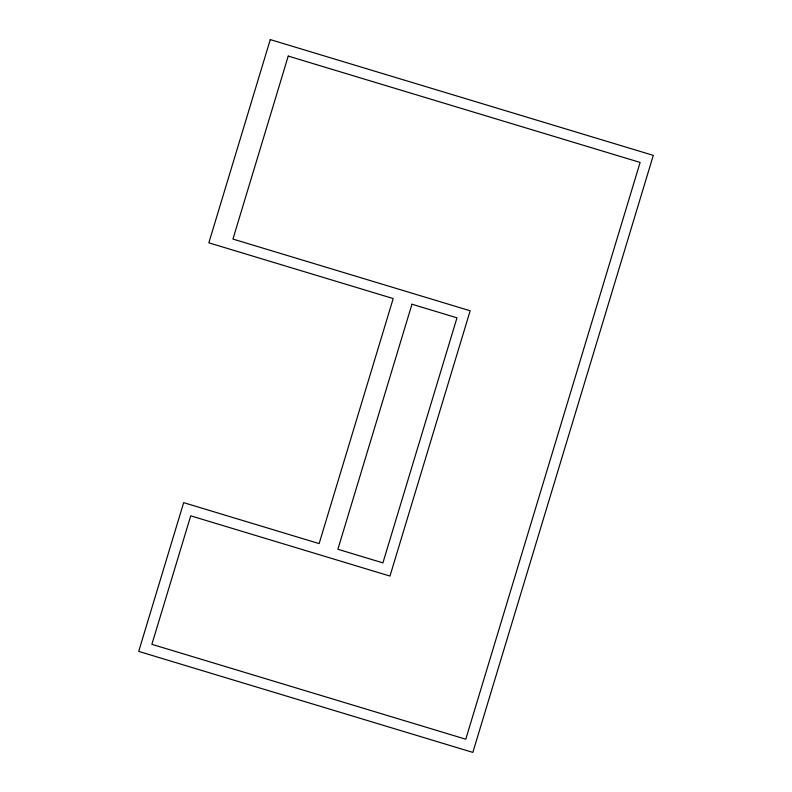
<?xml version="1.0" encoding="UTF-8"?>
<svg xmlns="http://www.w3.org/2000/svg" width="792" height="792" viewBox="0 0 792 792"><rect width="100%" height="100%" fill="white"/><g stroke="black" fill="none" stroke-linecap="round" stroke-linejoin="round"><path stroke-width="1.19" d="M270.27 39.6L208.84 242.827L393.198 298.554L319.127 543.599L183.665 502.653L138.699 651.4L472.844 752.4L653.301 155.38L270.27 39.6M288.238 56.084L232.937 239.065L470.161 310.771L389.971 576.061L190.724 515.83L151.886 644.332L465.775 739.213L640.114 162.439L288.238 56.084M411.959 304.227L337.887 549.272L382.912 562.874L456.974 317.83L411.959 304.227"/></g></svg>
